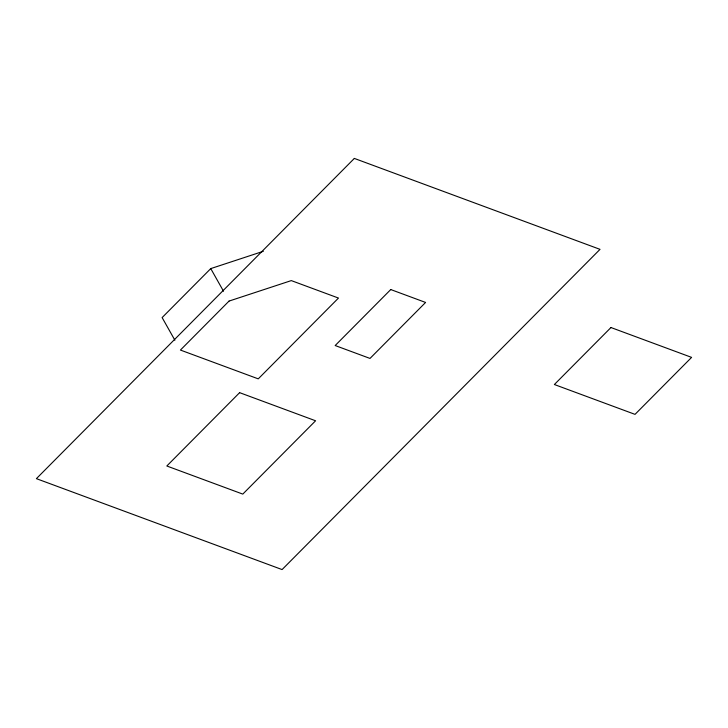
<?xml version="1.0" encoding="UTF-8"?>
<svg xmlns="http://www.w3.org/2000/svg" width="728" height="728" viewBox="0 0 728 728"><rect width="100%" height="100%" fill="white"/><g stroke="black" fill="none" stroke-linecap="round" stroke-linejoin="round"><path stroke-width="1.09" d="M263.336 251.296L210.756 268.596L162.126 317.581L174.884 340.213M210.756 268.596L223.514 291.227M354.336 158.422L36.4 478.651L282.082 569.578L600.018 249.349L354.336 158.422M229.056 301.074L180.426 350.059L258.258 378.86L338.484 298.061L291.291 280.599L229.056 301.074M239.621 392.656L166.821 465.993L242.788 494.103L315.588 420.775L239.621 392.656M390.754 289.553L335.171 345.536L370.006 358.431L425.589 302.448L390.754 289.553M610.956 327.536L554.372 384.521L635.025 414.369L691.6 357.384L610.956 327.536"/></g></svg>
